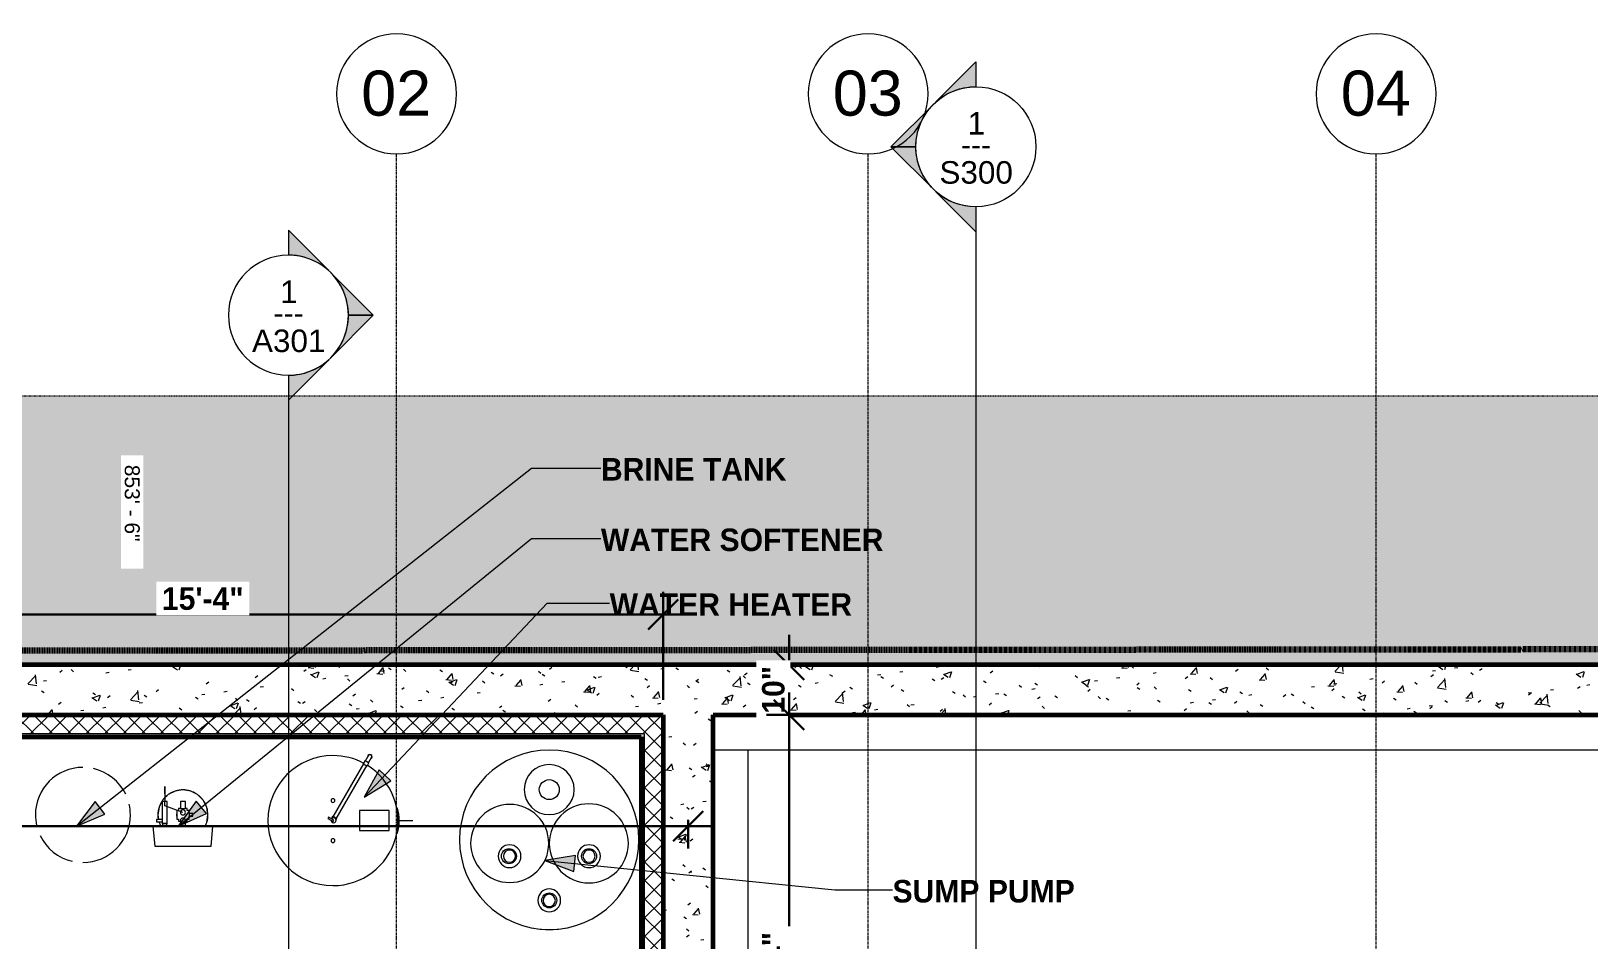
# Model space of a CAD drawing. Header units: inches. Extents: x -3304 to -1671, y 8184 to 9003.
# Drawn here: x -2600.7 to -2289.2, y 8821.6 to 9003.3 of the extents above; entities that cross this region are included whole.
import ezdxf

# ---------------------------------------------------------------- set-up
doc = ezdxf.new("R2010")
doc.units = ezdxf.units.IN
doc.header["$MEASUREMENT"] = 0
for name, pattern in [('Aligning Line 1_8_', [0.25, 0.125, -0.125]), ('Double Dash 3_8_', [1, 0.375, -0.125, 0.125, -0.125, 0.125, -0.125]), ('Grid Line 1_2_', [0.875, 0.5, -0.125, 0.125, -0.125])]:
    doc.linetypes.add(name, pattern=pattern)
for name, color, linetype, lineweight in [('A-ANNO-DIMS-1', 211, 'Continuous', 30), ('A-WALL', 113, 'Continuous', 18), ('A-WALL-PATT-1', 111, 'Continuous', 9), ('C-PROP-LINE', 91, 'Double Dash 3_8_', 158), ('C-TOPO', 7, 'Continuous', 9), ('C-TOPO-LABL', 7, 'Continuous', 9), ('G-ANNO-SYMB', 111, 'Aligning Line 1_8_', 9), ('G-ANNO-SYMB-1', 111, 'Continuous', 9), ('G-ANNO-TEXT', 231, 'Continuous', 9), ('I-WALL-1', 2, 'Continuous', 60), ('M-EQPM', 50, 'Continuous', 9), ('P-SANR-FIXT', 6, 'Continuous', 9), ('S-FNDN', 32, 'Continuous', 18), ('S-FNDN-1', 32, 'Continuous', 60), ('S-GRID-1', 1, 'Grid Line 1_2_', 9), ('S-GRID-IDEN', 1, 'Continuous', 9)]:
    doc.layers.add(name, color=color, linetype=linetype, lineweight=lineweight)
doc.styles.add('Arial', font='arial.ttf', dxfattribs={"height": 3})
doc.styles.add('Arial_1', font='arial.ttf', dxfattribs={"height": 9})
doc.styles.add('Arial_2', font='arial.ttf', dxfattribs={"height": 4.5})
doc.styles.add('Century Gothic_1', font='ufonts.com_century-gothic.ttf', dxfattribs={"height": 4.5})
doc.styles.add('Century Gothic_B', font='GOTHICB.TTF', dxfattribs={"height": 4.5})
doc.dimstyles.new('OD__1__Tol__', dxfattribs={"dimscale": 12, "dimtxt": 4.698757, "dimasz": 0.5, "dimexe": 0.375, "dimexo": 0.25, "dimgap": 0.0625, "dimtad": 1, "dimdec": 0, "dimzin": 3, "dimdsep": 46, "dimlunit": 4, "dimtxsty": 'Century Gothic_B', "dimblk1": 'OBLIQUE', "dimblk2": 'OBLIQUE', "dimsah": 1, "dimcen": 0.09, "dimdle": 0.375, "dimazin": 0, "dimtfac": 1, "dimtdec": 4, "dimtix": 1, "dimtmove": 0, "dimatfit": 3, "dimfxl": 1, "dimtvp": 1, "dimtfill": 1, "dimfrac": 2, "dimtolj": 1, "dimtzin": 0, "dimlwd": 30, "dimlwe": 30, "dimarcsym": 2})
pattern_1 = [(50, (0, 0), (13.77135, -1.20496), [1.44, -15.84]), (355, (0, 0), (-2.66442, 14.442176), [1.152, -12.672]), (100.451, (1.148, -0.1), (11.107076, 13.237366), [1.224, -13.462]), (46.184, (0, 3.84), (20.491284, -3.17785), [2.16, -23.76]), (96.636, (1.708, 3.575), (17.94587, 18.703152), [1.836, -20.193]), (351.184, (0, 3.84), (17.94541, 18.702614), [1.728, -19.008]), (21, (1.92, 2.88), (11.460518, -7.730365), [1.44, -15.84]), (326, (1.92, 2.88), (4.671352, 13.923149), [1.152, -12.672]), (71.451, (2.875, 2.236), (16.13207, 6.192844), [1.224, -13.462]), (37.5, (0, 0), (0.2331231, 6.3917502), [0.634, -11.885, 0.634, -12.23, -12.72]), (37.5, (0, 0), (0.2331231, 6.3917502), [-25.382, 0.634, -12.086]), (7.5, (0, 0), (5.0507295, 7.573041), [0.634, -6.701, 0.634, -11.597, -4.848]), (7.5, (0, 0), (5.0507295, 7.573041), [-19.565, 0.634, -4.214]), (327.5, (-4.282, 0), (10.2495805, -0.4328898), [0.634, -4.166, 0.634, -14.342, -19.872]), (327.5, (-4.282, 0), (10.2495805, -0.4328898), [-19.776, 0.634, -19.238]), (317.5, (-6.202, 0), (11.19739, 1.922144), [0.634, -5.606, 0.634, -9.312, -14.112]), (317.5, (-6.202, 0), (11.19739, 1.922144), [-16.186, 0.634, -13.478])]
pattern_2 = [(0, (0, 0), (15.36, 3.84), [0.634, -10.886, 0.634, -10.886, -61.44]), (0, (0, 0), (15.36, 3.84), [-23.04, 0.634, -22.406, 0.634, -10.886, -26.88]), (0, (0, 0), (15.36, 3.84), [-57.6, 0.634, -7.046, 0.634, -18.566]), (120, (5.76, 1.92), (-11.0055376, 11.3821502), [0.634, -10.886, 0.634, -10.886, -61.44]), (120, (5.76, 1.92), (-11.0055376, 11.3821502), [-23.04, 0.634, -22.406, 0.634, -10.886, -26.88]), (120, (5.76, 1.92), (-11.0055376, 11.3821502), [-57.6, 0.634, -7.046, 0.634, -18.566]), (240, (7.68, 9.6), (-4.3544624, -15.2221502), [0.634, -10.886, 0.634, -10.886, -61.44]), (240, (7.68, 9.6), (-4.3544624, -15.2221502), [-23.04, 0.634, -22.406, 0.634, -10.886, -26.88]), (240, (7.68, 9.6), (-4.3544624, -15.2221502), [-57.6, 0.634, -7.046, 0.634, -18.566])]
pattern_3 = [(45, (0, 0), (-1.8561553, 1.8561553), []), (135, (0, 0), (-1.8561553, -1.8561553), [])]

# ---------------------------------------------------------------- blocks, each defined once
blk = doc.blocks.new('Electric_Water_Heater_7219 - Electric_Water_Heater_7219-1739695-FLOOR PLAN - BASEMENT')
at = {"layer": 'P-SANR-FIXT'}
for p, q in [((0.45, 1.04), (-0.17, -0.04)), ((0.07, -0.18), (0.67, 0.91)), ((0.67, 0.91), (0.45, 1.04)), ((0.53, 0.27), (0.48, 0.18)), ((0.89, 0.06), (0.53, 0.27)), ((0.64, -0.37), (0.89, 0.06)), ((11.45, -6.18), (0.73, 0.01)), ((-0.17, -0.04), (0.07, -0.18)), ((0.04, -0.59), (0.39, -0.8)), ((0.35, -0.64), (11.07, -6.82)), ((0.39, -0.8), (0.64, -0.37)), ((2, -5.33), (-2, -5.33)), ((-2, -5.33), (-2, -11.21)), ((2, -11.21), (2, -5.33)), ((11.31, -6.09), (11.23, -6.23)), ((11.99, -6.43), (11.34, -6.05)), ((10.9, -6.81), (11.55, -7.18)), ((11.01, -6.62), (10.93, -6.76)), ((11.12, -6.43), (11.01, -6.61)), ((11.23, -6.24), (11.12, -6.43)), ((11.58, -7.13), (11.77, -6.8)), ((11.77, -6.8), (11.88, -6.61)), ((11.89, -6.6), (11.96, -6.48)), ((-2, -11.21), (2, -11.21)), ((-2.5, -12.79), (-2.5, -12.92)), ((0, -13), (0, -16)), ((2.5, -12.92), (2.5, -12.79))]:
    blk.add_line(p, q, dxfattribs=at)
at = {"layer": 'P-SANR-FIXT', "flags": 128}
for points in [[(11.59, -7.12), (11.63, -7.14), (11.67, -7.17), (11.7, -7.19), (11.74, -7.21), (11.78, -7.24), (11.82, -7.26), (11.86, -7.28), (11.9, -7.3), (11.94, -7.33), (11.97, -7.35), (12.01, -7.37), (12.05, -7.39), (12.08, -7.41), (12.12, -7.43), (12.15, -7.45), (12.18, -7.47), (12.21, -7.49), (12.25, -7.5), (12.27, -7.52), (12.3, -7.54), (12.33, -7.55), (12.36, -7.57), (12.38, -7.58), (12.41, -7.6), (12.43, -7.61), (12.45, -7.62), (12.47, -7.63), (12.49, -7.64), (12.5, -7.65), (12.52, -7.66), (12.53, -7.67), (12.54, -7.68), (12.56, -7.68), (12.56, -7.69), (12.57, -7.69), (12.58, -7.69), (12.58, -7.7), (12.59, -7.7), (12.59, -7.7), (12.59, -7.7)], [(12.96, -7.05), (12.96, -7.05), (12.96, -7.05), (12.95, -7.05), (12.95, -7.04), (12.94, -7.04), (12.93, -7.03), (12.92, -7.03), (12.91, -7.02), (12.9, -7.01), (12.88, -7), (12.87, -7), (12.85, -6.98), (12.83, -6.97), (12.81, -6.96), (12.79, -6.95), (12.76, -6.94), (12.74, -6.92), (12.71, -6.91), (12.69, -6.89), (12.66, -6.87), (12.63, -6.86), (12.6, -6.84), (12.57, -6.82), (12.53, -6.8), (12.5, -6.78), (12.47, -6.76), (12.43, -6.74), (12.4, -6.72), (12.36, -6.7), (12.32, -6.68), (12.29, -6.66), (12.25, -6.64), (12.21, -6.62), (12.17, -6.59), (12.13, -6.57), (12.09, -6.55), (12.05, -6.52), (12.01, -6.5), (11.97, -6.48), (11.96, -6.47)]]:
    blk.add_lwpolyline(points, dxfattribs=at)
at = {"layer": 'P-SANR-FIXT'}
for centre, radius, start, end in [((0, 0), 13, 0, 180), ((-4, 0), 0.375, 0, 180), ((0.06, -0.11), 0.5, 120, 300), ((0.06, -0.11), 0.5, 90.3917, 120), ((0, 0), 0.0374, 60, 240), ((0, 0), 0.0374, 240, 60), ((0.06, -0.11), 0.5, 300, 56.1607), ((4, 0), 0.375, 0, 180), ((0, 0), 13, 180, 328.2968), ((-4, 0), 0.375, 180, 0), ((4, 0), 0.375, 180, 0), ((0, 0), 13, 331.6617, 0), ((12.77, -7.38), 0.436, 206.9493, 330), ((12.77, -7.38), 0.375, 225, 330), ((12.77, -7.38), 0.436, 330, 90), ((12.77, -7.38), 0.375, 330, 75), ((0, -2.67), 10.43, 256.1248, 283.8752), ((0, -2.8), 10.43, 256.1248, 283.8752)]:
    blk.add_arc(centre, radius, start, end, dxfattribs=at)
blk = doc.blocks.new('Water_Softener-Single-Robert_B_Hill-Fiberglass - ONE-1739697-FLOOR PLAN - BASEMENT')
at = {"layer": 'M-EQPM'}
for p, q in [((4.38, 4.24), (4.38, 5.67)), ((4.38, 5.67), (4.38, 4.24)), ((4.38, 4.24), (4.38, 2.67)), ((3, 0), (3.14, -0.89)), ((4.88, 2.67), (3.88, 2.67)), ((3.88, 2.67), (3.88, -0.89)), ((4.38, 1.8), (4.38, 2.67)), ((8, 0.5), (4.38, 1.8)), ((4.88, -1.64), (4.88, 2.67)), ((7.13, 0.87), (6.75, 0.87)), ((6.75, 0.87), (6.75, -0.88)), ((7.5, 1.25), (7.13, 1.25)), ((7.13, 1.25), (7.13, 0.87)), ((8.5, 2.67), (7.5, 2.67)), ((7.5, 2.67), (7.5, 1.25)), ((7.5, 1.25), (8.5, 1.25)), ((8.5, 1.25), (8.5, 2.67)), ((8.88, 1.25), (8.5, 1.25)), ((8.88, 0.87), (8.88, 1.25)), ((9.25, 0.87), (8.88, 0.87)), ((9.25, 0.25), (9.25, 0.87)), ((9.25, 0.5), (9.25, -0.5)), ((10, 0.25), (9.25, 0.25)), ((10, -0.25), (10, 0.25)), ((4, -2.33), (2, -2.33)), ((2, -2.33), (2.38, -6.26)), ((14, -2.33), (2, -2.33)), ((3.88, -0.89), (2.75, -0.89)), ((2.75, -0.89), (2.75, -1.39)), ((2.75, -1.39), (3.88, -1.39)), ((3.88, -0.76), (3.88, -1.51)), ((3.88, -1.39), (3.88, -1.64)), ((3.88, -1.64), (4, -2.08)), ((3.88, -1.64), (4.88, -1.64)), ((4, -2.08), (4, -2.33)), ((4, -2.08), (4.75, -2.08)), ((4.75, -2.08), (4.88, -1.64)), ((4.75, -2.33), (4.75, -2.08)), ((7.38, -2.33), (4.75, -2.33)), ((6.75, -0.88), (7.13, -0.88)), ((7.13, -0.88), (7.13, -1.25)), ((7.13, -1.25), (7.5, -1.25)), ((7.5, -2.2), (7.38, -2.2)), ((7.38, -2.2), (7.38, -2.33)), ((8, -2.2), (7.38, -2.2)), ((7.5, -1.25), (7.5, -2.2)), ((8.62, -2.2), (8, -2.2)), ((8.5, -2.2), (8.5, -1.25)), ((8.5, -1.25), (8.88, -1.25)), ((8.62, -2.2), (8.5, -2.2)), ((8.62, -2.33), (8.62, -2.2)), ((14, -2.33), (8.62, -2.33)), ((8.88, -1.25), (8.88, -0.88)), ((8.88, -0.88), (9.25, -0.88)), ((9.25, -0.88), (9.25, -0.25)), ((9.25, -0.25), (10, -0.25)), ((13.63, -6.26), (14, -2.33)), ((2.38, -6.26), (13.63, -6.26))]:
    blk.add_line(p, q, dxfattribs=at)
at = {"layer": 'M-EQPM', "flags": 128}
for points in [[(13, 0), (12.76, 1.55), (12.05, 2.94), (10.94, 4.05), (9.55, 4.76), (8, 5), (6.45, 4.76), (5.06, 4.05), (3.95, 2.94), (3.24, 1.55), (3, 0)], [(12.36, -2.33), (12.76, -1.55), (13, 0)], [(3.22, -1.39), (3.24, -1.55), (3.64, -2.33)]]:
    blk.add_lwpolyline(points, dxfattribs=at)
at = {"layer": 'M-EQPM'}
for centre, radius, start, end in [((-12, 0), 9.5, 90, 180), ((-12, 0), 9.5, 90, 180), ((-12, 0), 9.5, 25.7143, 77.1429), ((-12, 0), 9.5, 25.7143, 77.1429), ((8, 0), 5, 129.5802, 140.4198), ((8, 0), 5, 111.9872, 123.7664), ((8, 0), 5, 90, 106.682), ((8, 0), 5, 73.318, 90), ((8, 0), 5, 56.5812, 67.8994), ((8, 0), 5, 39.5802, 50.4198), ((-12, 0), 9.5, 180, 192.8571), ((-12, 0), 9.5, 180, 192.8571), ((-12, 0), 9.5, 270, 0), ((-12, 0), 9.5, 270, 360), ((-12, 0), 9.5, 360, 12.8571), ((-12, 0), 9.5, 360, 12.8571), ((8, 0), 5, 163.4249, 190.309), ((8, 0), 5, 146.5502, 158.0128), ((8, 0), 1.31, 169.337, 180), ((8, 0), 1.31, 133.6603, 136.3397), ((8, 0.5), 0.5, 360, 180), ((8, 0.5), 0.5, 180, 360), ((8, 0), 1.31, 43.6603, 46.3397), ((8, 0), 5, 21.9872, 33.4498), ((8, 0), 5, 343.4249, 16.682), ((8, 0), 5, 196.1853, 196.682), ((8, 0), 5, 201.9872, 207.8467), ((8, 0), 1.31, 180, 190.663), ((8, 0), 1.31, 223.6603, 226.3397), ((8, -1.14), 0.5, 360, 180), ((8, -1.14), 0.5, 180, 360), ((8, 0), 1.31, 313.6603, 316.3397), ((8, 0), 5, 332.1533, 338.0128), ((-12, 0), 9.5, 205.7143, 257.1429), ((-12, 0), 9.5, 205.7143, 257.1429)]:
    blk.add_arc(centre, radius, start, end, dxfattribs=at)
blk = doc.blocks.new('Pump-Sewage-Liberty-1100_Series - 1103_LE51M-1855664-FLOOR PLAN - BASEMENT')
at = {"layer": 'M-EQPM'}
for centre, radius in [((0.02, 10.02), 2), ((-8.04, -3.28), 1.5), ((7.97, -3.28), 1.5), ((0.02, -12.12), 1.5)]:
    blk.add_circle(centre, radius, dxfattribs=at)
for centre, radius, start, end in [((0.02, 0), 17.94, 360, 180), ((0.02, 10.02), 5, 360, 180), ((0.02, 10.02), 5, 180, 360), ((-7.89, -0.73), 7.81, 360, 180), ((7.94, -0.73), 7.91, 360, 180), ((0.02, 0), 17.94, 180, 360), ((-7.89, -0.73), 7.81, 180, 360), ((-7.92, -3.28), 2.28, 360, 180), ((-7.92, -3.28), 1.22, 0, 180), ((7.94, -0.73), 7.91, 180, 360), ((7.97, -3.28), 2.28, 360, 180), ((7.97, -3.28), 1.22, 0, 180), ((-7.92, -3.28), 2.28, 180, 360), ((-7.92, -3.28), 1.22, 180, 0), ((7.97, -3.28), 2.28, 180, 360), ((7.97, -3.28), 1.22, 180, 0), ((0.02, -12.12), 2.28, 360, 180), ((0.02, -12.12), 2.28, 180, 360), ((0.02, -12.12), 1.22, 0, 180), ((0.02, -12.12), 1.22, 180, 0), ((0.02, 0), 17.94, 260.0423, 279.9577)]:
    blk.add_arc(centre, radius, start, end, dxfattribs=at)
blk = doc.blocks.new('Family - ___-1399760-FLOOR PLAN - BASEMENT')
at = {"layer": 'C-PROP-LINE'}
blk.add_line((8878.94, 3146.21), (8879.93, 2001.26), dxfattribs=at)
blk = doc.blocks.new('_Oblique')
at = {"color": 0, "linetype": 'ByBlock', "lineweight": -2}
blk.add_line((-0.5, -0.5), (0.5, 0.5), dxfattribs=at)
blk = doc.blocks.new('DIMBLOCK1-FLOOR PLAN - BASEMENT')
at = {"layer": 'A-ANNO-DIMS-1', "color": 0, "lineweight": 30, "transparency": 16777216}
for p, q in [((-2449.16, 8876.57), (-2449.16, 8882.57)), ((-2447.92, 8876.57), (-2453.66, 8876.57)), ((-2449.16, 8876.57), (-2449.16, 8866.57)), ((-2447.92, 8866.57), (-2453.66, 8866.57)), ((-2449.16, 8866.57), (-2449.16, 8860.57))]:
    blk.add_line(p, q, dxfattribs=at)
at = {"layer": 'Defpoints', "color": 0, "transparency": 16777216}
for p in [(-2444.92, 8876.57), (-2444.92, 8866.57)]:
    blk.add_point(p, dxfattribs=at)
at = {"layer": 'A-ANNO-DIMS-1', "color": 0, "lineweight": 30, "transparency": 16777216, "xscale": 5.999999999999999, "yscale": 5.999999999999999, "zscale": 5.999999999999999}
for p, rotation in [((-2449.16, 8876.57), 270), ((-2449.16, 8866.57), 90)]:
    blk.add_blockref('_Oblique', p, dxfattribs=dict(at, rotation=rotation))
at = {"layer": 'A-ANNO-DIMS-1', "color": 0, "transparency": 16777216, "insert": (-2452.27, 8871.57), "char_height": 4.5, "attachment_point": 5, "rotation": 90, "style": 'Century Gothic_B', "bg_fill": 3, "box_fill_scale": 1.25, "bg_fill_color": 256, "bg_fill_true_color": 13158600, "bg_fill_transparency": 0}
blk.add_mtext('\\A1;10"', dxfattribs=at)
at = {"layer": 'Defpoints', "color": 0, "transparency": 16777216}
blk.add_point((-2449.16, 8866.57), dxfattribs=at)
blk = doc.blocks.new('DIMBLOCK2-FLOOR PLAN - BASEMENT')
at = {"layer": 'A-ANNO-DIMS-1', "color": 0, "lineweight": 30, "transparency": 16777216}
for p, q in [((-2449.16, 8871.07), (-2449.16, 8762.25)), ((-2447.92, 8866.57), (-2453.66, 8866.57)), ((-2466.34, 8766.75), (-2444.66, 8766.75))]:
    blk.add_line(p, q, dxfattribs=at)
at = {"layer": 'Defpoints', "color": 0, "transparency": 16777216}
for p in [(-2444.92, 8866.57), (-2469.34, 8766.75), (-2449.16, 8766.75)]:
    blk.add_point(p, dxfattribs=at)
at = {"layer": 'A-ANNO-DIMS-1', "color": 0, "lineweight": 30, "transparency": 16777216, "xscale": 5.999999999999999, "yscale": 5.999999999999999, "zscale": 5.999999999999999}
for p, rotation in [((-2449.16, 8866.57), 90), ((-2449.16, 8766.75), 270)]:
    blk.add_blockref('_Oblique', p, dxfattribs=dict(at, rotation=rotation))
at = {"layer": 'A-ANNO-DIMS-1', "color": 0, "transparency": 16777216, "insert": (-2452.27, 8816.66), "char_height": 4.5, "attachment_point": 5, "rotation": 90, "style": 'Century Gothic_B', "bg_fill": 3, "box_fill_scale": 1.25, "bg_fill_color": 256, "bg_fill_true_color": 13158600, "bg_fill_transparency": 0}
blk.add_mtext('\\A1;8\'-4"', dxfattribs=at)
blk = doc.blocks.new('Grid - Grid Head - Circle-50561-FLOOR PLAN - BASEMENT')
at = {"layer": 'S-GRID-IDEN'}
for start, end in [(360, 180), (180, 360)]:
    blk.add_arc((0, 0), 0.25, start, end, dxfattribs=at)
blk = doc.blocks.new('DIMBLOCK12-FLOOR PLAN - BASEMENT')
at = {"layer": 'A-ANNO-DIMS-1', "color": 0, "lineweight": 30, "transparency": 16777216}
for p, q in [((-3074.34, 8845.56), (-3074.34, 8839.82)), ((-2469.34, 8845.56), (-2469.34, 8839.82)), ((-3078.84, 8844.32), (-2464.84, 8844.32))]:
    blk.add_line(p, q, dxfattribs=at)
at = {"layer": 'Defpoints', "color": 0, "transparency": 16777216}
for p in [(-3074.34, 8848.56), (-2469.34, 8848.56), (-2469.34, 8844.32)]:
    blk.add_point(p, dxfattribs=at)
at = {"layer": 'A-ANNO-DIMS-1', "color": 0, "lineweight": 30, "transparency": 16777216, "xscale": 5.999999999999999, "yscale": 5.999999999999999, "zscale": 5.999999999999999, "rotation": 180}
blk.add_blockref('_Oblique', (-3074.34, 8844.32), dxfattribs=at)
at = {"layer": 'A-ANNO-DIMS-1', "color": 0, "lineweight": 30, "transparency": 16777216, "xscale": 5.999999999999999, "yscale": 5.999999999999999, "zscale": 5.999999999999999}
blk.add_blockref('_Oblique', (-2469.34, 8844.32), dxfattribs=at)
at = {"layer": 'A-ANNO-DIMS-1', "color": 0, "transparency": 16777216, "insert": (-2771.84, 8847.43), "char_height": 4.5, "attachment_point": 5, "style": 'Century Gothic_B', "bg_fill": 3, "box_fill_scale": 1.25, "bg_fill_color": 256, "bg_fill_true_color": 13158600, "bg_fill_transparency": 0}
blk.add_mtext('\\A1;50\'-5"', dxfattribs=at)
blk = doc.blocks.new('Section - Section Head - Filled-22785-FLOOR PLAN - BASEMENT')
at = {"layer": 'G-ANNO-SYMB-1'}
h = blk.add_hatch(color=256, dxfattribs=at)
edge = h.paths.add_edge_path(flags=0)
edge.add_line((-0.4268, 0.1768), (-0.25, 0.3536))
edge.add_line((-0.25, 0.3536), (-0.25, 0.25))
edge.add_arc((-0.25, 0), 0.25, 90, 135)
h = blk.add_hatch(color=256, dxfattribs=at)
edge = h.paths.add_edge_path(flags=0)
edge.add_arc((-0.25, 0), 0.25, 45, 90)
edge.add_line((-0.25, 0.25), (-0.25, 0.3536))
edge.add_line((-0.25, 0.3536), (-0.0732, 0.1768))
h = blk.add_hatch(color=256, dxfattribs=at)
edge = h.paths.add_edge_path(flags=0)
edge.add_arc((-0.25, 0), 0.2503, 137.9216, 180)
edge.add_line((-0.5003, 0), (-0.6036, 0))
edge.add_line((-0.6036, 0), (-0.4358, 0.1678))
h = blk.add_hatch(color=256, dxfattribs=at)
edge = h.paths.add_edge_path(flags=0)
edge.add_line((-0.0642, 0.1678), (0.1036, 0))
edge.add_line((0.1036, 0), (0.0003, 0))
edge.add_arc((-0.25, 0), 0.2503, 0, 42.0784)
for p, q in [((-0.25, 0.3536), (-0.4268, 0.1768)), ((-0.25, 0.25), (-0.25, 0.3536)), ((-0.0732, 0.1768), (-0.25, 0.3536)), ((-0.25, 0.3536), (-0.25, 0.25)), ((-0.4358, 0.1678), (-0.6036, 0)), ((0.1036, 0), (-0.0642, 0.1678)), ((-0.6036, 0), (-0.5003, 0)), ((0.0003, 0), (0.1036, 0))]:
    blk.add_line(p, q, dxfattribs=at)
for centre, radius, start, end in [((-0.2503, 0), 0.25, 360, 180), ((-0.25, 0), 0.25, 90, 135), ((-0.25, 0), 0.25, 45, 90), ((-0.25, 0), 0.2503, 137.9216, 180), ((-0.25, 0), 0.2503, 0, 42.0784), ((-0.2503, 0), 0.25, 180, 360)]:
    blk.add_arc(centre, radius, start, end, dxfattribs=at)
blk = doc.blocks.new('DIMBLOCK34-FLOOR PLAN - BASEMENT')
at = {"layer": 'A-ANNO-DIMS-1', "color": 0, "lineweight": 30, "transparency": 16777216}
for p, q in [((-2658.41, 8863.57), (-2658.41, 8891.16)), ((-2474.34, 8869.57), (-2474.34, 8891.16)), ((-2662.91, 8886.66), (-2469.84, 8886.66))]:
    blk.add_line(p, q, dxfattribs=at)
at = {"layer": 'Defpoints', "color": 0, "transparency": 16777216}
for p in [(-2474.34, 8886.66), (-2474.34, 8866.57), (-2658.41, 8860.57)]:
    blk.add_point(p, dxfattribs=at)
at = {"layer": 'A-ANNO-DIMS-1', "color": 0, "lineweight": 30, "transparency": 16777216, "xscale": 5.999999999999999, "yscale": 5.999999999999999, "zscale": 5.999999999999999, "rotation": 180}
blk.add_blockref('_Oblique', (-2658.41, 8886.66), dxfattribs=at)
at = {"layer": 'A-ANNO-DIMS-1', "color": 0, "lineweight": 30, "transparency": 16777216, "xscale": 5.999999999999999, "yscale": 5.999999999999999, "zscale": 5.999999999999999}
blk.add_blockref('_Oblique', (-2474.34, 8886.66), dxfattribs=at)
at = {"layer": 'A-ANNO-DIMS-1', "color": 0, "transparency": 16777216, "insert": (-2566.37, 8889.78), "char_height": 4.5, "attachment_point": 5, "style": 'Century Gothic_B', "bg_fill": 3, "box_fill_scale": 1.25, "bg_fill_color": 256, "bg_fill_true_color": 13158600, "bg_fill_transparency": 0}
blk.add_mtext('\\A1;15\'-4"', dxfattribs=at)

msp = doc.modelspace()

# ---------------------------------------------------------------- hatches: boundary and pattern name
at = {"layer": 'A-WALL-PATT-1'}
h = msp.add_hatch(dxfattribs=at)
h.set_pattern_fill('FP_1', color=256, style=0, pattern_type=2)
h.set_pattern_definition(pattern_1)
h.paths.add_polyline_path([(-2469.33668, 8866.56938), (-2469.33668, 8876.56938), (-2666.33668, 8876.56938), (-2666.33668, 8866.56938), (-2474.33668, 8866.56938)], flags=0)
h = msp.add_hatch(dxfattribs=at)
h.set_pattern_fill('FP_1', color=256, style=0, pattern_type=2)
h.set_pattern_definition(pattern_1)
h.paths.add_polyline_path([(-2210.33668, 8866.56938), (-2210.33668, 8876.56938), (-2469.33668, 8876.56938), (-2469.33668, 8866.56938), (-2274.42646, 8866.56938)], flags=0)
h = msp.add_hatch(dxfattribs=at)
h.set_pattern_fill('FP_1', color=256, style=0, pattern_type=2)
h.set_pattern_definition(pattern_1)
h.paths.add_polyline_path([(-2474.21009, 8702.56938), (-2464.33668, 8702.56938), (-2464.33668, 8866.56938), (-2474.33668, 8866.56938), (-2474.33668, 8702.56938)], flags=0)
h = msp.add_hatch(dxfattribs=at)
h.set_pattern_fill('FP_10', color=256, style=0, pattern_type=2)
h.set_pattern_definition(pattern_3)
h.paths.add_polyline_path([(-2478.08668, 8862.81938), (-2474.58668, 8862.81938), (-2474.58668, 8866.31938), (-3060.58668, 8866.31938), (-3060.58668, 8862.81938), (-2492.37224, 8862.81938)], flags=0)
h = msp.add_hatch(dxfattribs=at)
h.set_pattern_fill('FP_2', color=256, style=0, pattern_type=2)
h.set_pattern_definition(pattern_2)
h.paths.add_polyline_path([(-2478.08668, 8862.19438), (-2478.08668, 8862.81938), (-2709.83668, 8862.81938), (-2709.83668, 8862.19438), (-2478.71168, 8862.19438)], flags=0)
h.paths.add_polyline_path([(-2715.96168, 8862.19438), (-2715.33668, 8862.19438), (-2715.33668, 8862.81938), (-3059.96168, 8862.81938), (-3059.96168, 8862.19438), (-2855.6152, 8862.19438)], flags=0)
h = msp.add_hatch(dxfattribs=at)
h.set_pattern_fill('FP_2', color=256, style=0, pattern_type=2)
h.set_pattern_definition(pattern_2)
h.paths.add_polyline_path([(-2478.71168, 8688.19438), (-2478.08668, 8688.19438), (-2478.08668, 8688.81938), (-2478.71168, 8688.81938)], flags=0)
h.paths.add_polyline_path([(-2478.08668, 8694.31938), (-2478.08668, 8764.37199), (-2478.71168, 8764.37199), (-2478.71168, 8694.31938)], flags=0)
h.paths.add_polyline_path([(-2478.08668, 8769.12199), (-2478.08668, 8772.81938), (-2478.71168, 8772.81938), (-2478.71168, 8769.12199)], flags=0)
h.paths.add_polyline_path([(-2478.08668, 8790.81938), (-2478.08668, 8797.79671), (-2478.71168, 8797.79671), (-2478.71168, 8790.81938), (-2478.56598, 8790.81938)], flags=0)
h.paths.add_polyline_path([(-2478.08668, 8815.79671), (-2478.08668, 8862.19438), (-2478.71168, 8862.19438), (-2478.71168, 8815.79671), (-2478.39825, 8815.79671)], flags=0)
h = msp.add_hatch(dxfattribs=at)
h.set_pattern_fill('FP_10', color=256, style=0, pattern_type=2)
h.set_pattern_definition(pattern_3)
h.paths.add_polyline_path([(-2474.58668, 8688.81938), (-2474.58668, 8764.99699), (-2478.08668, 8764.99699), (-2478.08668, 8688.81938)], flags=0)
h.paths.add_polyline_path([(-2478.08668, 8768.49699), (-2474.58668, 8768.49699), (-2474.58668, 8862.81938), (-2478.08668, 8862.81938), (-2478.08668, 8815.79671), (-2476.08786, 8815.79671), (-2476.08786, 8797.79671), (-2478.08668, 8797.79671), (-2478.08668, 8790.81938), (-2476.08786, 8790.81938), (-2476.08786, 8772.81938), (-2478.08668, 8772.81938), (-2478.08668, 8769.12199)], flags=0)
at = {"layer": 'C-TOPO'}
h = msp.add_hatch(color=256, dxfattribs=at)
h.paths.add_polyline_path([(-2716.86609, 8337.97127), (-1983.83208, 8337.97127), (-1983.83208, 8352.63611), (-1985.74988, 8352.81885), (-1983.83208, 8389.51382), (-1983.83208, 8472.56909), (-2189.53253, 8472.56909), (-2189.53253, 8574.56909), (-1983.83208, 8574.56909), (-1983.83208, 8623.81934), (-2042.33661, 8623.81934), (-2042.33661, 8692.56958), (-2326.33667, 8692.56958), (-2326.33667, 8400.56909), (-2630.33661, 8400.56909), (-2630.33661, 8422.53735), (-2631.11572, 8422.53735), (-2640.27979, 8422.75488), (-2799.8291, 8389.69189), (-2803.3786, 8389.43262), (-2815.74316, 8387.51147), (-2806.61975, 8380.62598), (-2806.61975, 8337.97127), (-2717.641, 8337.97127)], flags=0)
h.paths.add_polyline_path([(-2042.33661, 8864.56934), (-1983.83208, 8864.56934), (-1983.83208, 8930.35915), (-2895.86923, 8930.35915), (-2871.86353, 8908.96582), (-2902.52545, 8876.9751), (-2903.10754, 8876.56934), (-2042.33661, 8876.56934)], flags=0)

# ---------------------------------------------------------------- linework, layer by layer
at = {"layer": 'A-WALL'}
for p, q in [((-2474.58668, 8866.31938), (-3064.08668, 8866.31938)), ((-2474.58668, 8866.31938), (-2474.58668, 8768.49699)), ((-3060.58668, 8862.81938), (-2478.08668, 8862.81938)), ((-2478.08668, 8862.81938), (-2478.08668, 8815.79671))]:
    msp.add_line(p, q, dxfattribs=at)
at = {"layer": 'G-ANNO-SYMB'}
msp.add_line((-2876.84459, 8930.34297), (-1983.83208, 8930.34297), dxfattribs=at)
at = {"layer": 'G-ANNO-SYMB-1'}
msp.add_line((-2411.79874, 8968.13152), (-2411.79874, 8212.51398), dxfattribs=at)
at = {"layer": 'G-ANNO-TEXT'}
for p, q in [((-2500.61666, 8915.90652), (-2486.7737, 8915.90652)), ((-2500.61666, 8901.8159), (-2486.7737, 8901.8159)), ((-2497.48916, 8888.86911), (-2485.02461, 8888.86911)), ((-2528.7834, 8853.35194), (-2531.12233, 8855.55832)), ((-2497.9719, 8837.4525), (-2492.16544, 8835.24575)), ((-2440.01457, 8831.55593), (-2428.46312, 8831.55593))]:
    msp.add_line(p, q, dxfattribs=at)
at = {"layer": 'I-WALL-1'}
for p, q in [((-2709.21168, 8862.19438), (-2478.71168, 8862.19438)), ((-2478.71168, 8862.19438), (-2478.71168, 8815.79671))]:
    msp.add_line(p, q, dxfattribs=at)
at = {"layer": 'S-FNDN'}
for p, q in [((-2464.33668, 8859.56938), (-2210.33668, 8859.56938)), ((-2457.33668, 8709.56938), (-2457.33668, 8859.56938))]:
    msp.add_line(p, q, dxfattribs=at)
at = {"layer": 'S-FNDN-1'}
for p, q in [((-2210.33668, 8876.56938), (-3074.33668, 8876.56938)), ((-3064.33668, 8866.56938), (-2474.33668, 8866.56938)), ((-2474.33668, 8866.56938), (-2474.33668, 8769.12199)), ((-2464.33668, 8702.56938), (-2464.33668, 8866.56938)), ((-2464.33668, 8866.56938), (-2210.33668, 8866.56938))]:
    msp.add_line(p, q, dxfattribs=at)
at = {"layer": 'S-GRID-1'}
for p, q in [((-2527.61793, 8289.59722), (-2527.61793, 8978.71797)), ((-2433.33668, 8289.59722), (-2433.33668, 8978.71797)), ((-2331.77418, 8289.59722), (-2331.77418, 8978.71797))]:
    msp.add_line(p, q, dxfattribs=at)

# ---------------------------------------------------------------- block references
at = {"layer": 'C-PROP-LINE', "rotation": 89.9999999999999}
msp.add_blockref('Family - ___-1399760-FLOOR PLAN - BASEMENT', (0, 0), dxfattribs=at)
at = {"layer": 'G-ANNO-SYMB-1', "extrusion": (0, 0, -1), "xscale": 47.99999999999997, "yscale": 47.99999999999997, "zscale": 47.99999999999997, "rotation": 270.0000000000005}
msp.add_blockref('Section - Section Head - Filled-22785-FLOOR PLAN - BASEMENT', (2411.79874, 8968.13152), dxfattribs=at)
at = {"layer": 'G-ANNO-SYMB-1', "xscale": 47.99999999999997, "yscale": 47.99999999999997, "zscale": 47.99999999999997, "rotation": 269.9999999999995}
msp.add_blockref('Section - Section Head - Filled-22785-FLOOR PLAN - BASEMENT', (-2549.24293, 8934.46209), dxfattribs=at)
at = {"layer": 'M-EQPM'}
for name, p in [('Pump-Sewage-Liberty-1100_Series - 1103_LE51M-1855664-FLOOR PLAN - BASEMENT', (-2497.11279, 8841.59834)), ('Water_Softener-Single-Robert_B_Hill-Fiberglass - ONE-1739697-FLOOR PLAN - BASEMENT', (-2578.33668, 8846.56938))]:
    msp.add_blockref(name, p, dxfattribs=at)
at = {"layer": 'P-SANR-FIXT', "rotation": 89.9999999999999}
msp.add_blockref('Electric_Water_Heater_7219 - Electric_Water_Heater_7219-1739695-FLOOR PLAN - BASEMENT', (-2540.33668, 8845.42938), dxfattribs=at)
at = {"layer": 'S-GRID-IDEN', "xscale": 47.99999999999997, "yscale": 47.99999999999997, "zscale": 47.99999999999997}
for p in [(-2527.61793, 8990.71797), (-2433.33668, 8990.71797), (-2331.77418, 8990.71797)]:
    msp.add_blockref('Grid - Grid Head - Circle-50561-FLOOR PLAN - BASEMENT', p, dxfattribs=at)

# ---------------------------------------------------------------- texts
at = {"layer": 'G-ANNO-SYMB-1', "char_height": 4.5, "attachment_point": 1}
for s, insert, width, style in [('1', (-2413.45923, 8987.08584), 4.242, 'Arial_2'), ('---', (-2414.78488, 8982.83249), 7.7265, 'Century Gothic_1'), ('S300', (-2419.08127, 8977.26772), 17.877, 'Arial_2'), ('1', (-2550.90342, 8953.41641), 4.242, 'Arial_2'), ('---', (-2552.22908, 8949.16306), 7.7265, 'Century Gothic_1'), ('A301', (-2556.52547, 8943.59829), 17.877, 'Arial_2')]:
    msp.add_mtext(s, dxfattribs=dict(at, insert=insert, width=width, style=style))
at = {"layer": 'G-ANNO-TEXT', "char_height": 4.5, "attachment_point": 1, "style": 'Century Gothic_B'}
for s, insert, width in [('BRINE TANK', (-2486.7737, 8917.9077), 42.723), ('WATER SOFTENER', (-2486.7737, 8903.81708), 62.5695), ('WATER HEATER', (-2485.02461, 8890.87029), 53.631), ('SUMP PUMP', (-2428.46312, 8833.55711), 43.329)]:
    msp.add_mtext(s, dxfattribs=dict(at, insert=insert, width=width))
at = {"layer": 'S-GRID-IDEN', "char_height": 9, "width": 16.968, "attachment_point": 1, "style": 'Arial_1'}
for s, insert in [('02', (-2534.68796, 8995.36194)), ('03', (-2440.40671, 8995.36194)), ('04', (-2338.84421, 8995.36194))]:
    msp.add_mtext(s, dxfattribs=dict(at, insert=insert))

# ---------------------------------------------------------------- next in the draw order: texts
at = {"layer": 'C-TOPO-LABL', "insert": (-2578.9681, 8917.72342), "char_height": 3, "width": 21.1900029, "attachment_point": 1, "rotation": 270, "line_spacing_factor": 0.941778, "style": 'Arial', "bg_fill": 3, "box_fill_scale": 1.25, "bg_fill_color": 256, "bg_fill_true_color": 13158600, "bg_fill_transparency": 0}
msp.add_mtext(' 853\' - 6" ', dxfattribs=at)

# ---------------------------------------------------------------- next in the draw order: dimensions: what is measured, and where the dimension line sits
at = {"layer": 'A-ANNO-DIMS-1'}
dim = msp.add_linear_dim(base=(-2449.16013, 8866.56938), p1=(-2444.91749, 8876.56938), p2=(-2444.91749, 8866.56938), angle=90, dimstyle='OD__1__Tol__', override={"dimpost": '<>', "dimfxl": 10}, dxfattribs=at)
dim.commit()
dim.dimension.update_dxf_attribs({"geometry": 'DIMBLOCK1-FLOOR PLAN - BASEMENT', "text_midpoint": (-2452.27332, 8871.56938)})

# ---------------------------------------------------------------- next in the draw order: dimensions: what is measured, and where the dimension line sits
dim = msp.add_linear_dim(base=(-2449.16013, 8766.74699), p1=(-2444.91749, 8866.56938), p2=(-2469.33668, 8766.74699), angle=90, dimstyle='OD__1__Tol__', override={"dimpost": '<>', "dimfxl": 102.765783}, dxfattribs=at)
dim.commit()
dim.dimension.update_dxf_attribs({"geometry": 'DIMBLOCK2-FLOOR PLAN - BASEMENT', "text_midpoint": (-2452.27332, 8816.65819)})

# ---------------------------------------------------------------- next in the draw order: linework, layer by layer
at = {"layer": 'G-ANNO-TEXT'}
msp.add_line((-2497.9719, 8837.4525), (-2440.01457, 8831.55593), dxfattribs=at)

# ---------------------------------------------------------------- next in the draw order: dimensions: what is measured, and where the dimension line sits
at = {"layer": 'A-ANNO-DIMS-1'}
dim = msp.add_linear_dim(base=(-2469.33668, 8844.3154), p1=(-3074.33668, 8848.55804), p2=(-2469.33668, 8848.55804), dimstyle='OD__1__Tol__', override={"dimpost": '<>', "dimfxl": 605}, dxfattribs=at)
dim.commit()
dim.dimension.update_dxf_attribs({"geometry": 'DIMBLOCK12-FLOOR PLAN - BASEMENT', "text_midpoint": (-2771.83668, 8847.42858)})

# ---------------------------------------------------------------- next in the draw order: hatches: boundary and pattern name
at = {"layer": 'G-ANNO-TEXT'}
for points in [[(-2534.07003, 8850.09062), (-2528.7834, 8853.35194), (-2531.12233, 8855.55832)], [(-2591.63288, 8844.30169), (-2585.92323, 8846.74803), (-2587.91135, 8849.27511)], [(-2571.3086, 8844.30169), (-2565.63978, 8846.84121), (-2567.66902, 8849.33539)], [(-2497.9719, 8837.4525), (-2492.16544, 8835.24575), (-2491.83999, 8838.44463)]]:
    msp.add_hatch(color=256, dxfattribs=at).paths.add_polyline_path(points, flags=0)

# ---------------------------------------------------------------- next in the draw order: linework, layer by layer
at = {"layer": 'G-ANNO-SYMB-1'}
msp.add_line((-2549.24293, 8934.46209), (-2549.24293, 8212.51398), dxfattribs=at)
at = {"layer": 'G-ANNO-TEXT'}
for p, q in [((-2591.63288, 8844.30169), (-2500.61666, 8915.90652)), ((-2571.3086, 8844.30169), (-2500.61666, 8901.8159)), ((-2534.07003, 8850.09062), (-2497.48916, 8888.86911)), ((-2531.12233, 8855.55832), (-2534.07003, 8850.09062)), ((-2534.07003, 8850.09062), (-2528.7834, 8853.35194)), ((-2587.91135, 8849.27511), (-2591.63288, 8844.30169)), ((-2585.92323, 8846.74803), (-2587.91135, 8849.27511)), ((-2567.66902, 8849.33539), (-2571.3086, 8844.30169)), ((-2565.63978, 8846.84121), (-2567.66902, 8849.33539)), ((-2591.63288, 8844.30169), (-2585.92323, 8846.74803)), ((-2571.3086, 8844.30169), (-2565.63978, 8846.84121)), ((-2491.83999, 8838.44463), (-2497.9719, 8837.4525)), ((-2492.16544, 8835.24575), (-2491.83999, 8838.44463))]:
    msp.add_line(p, q, dxfattribs=at)

# ---------------------------------------------------------------- next in the draw order: dimensions: what is measured, and where the dimension line sits
at = {"layer": 'A-ANNO-DIMS-1'}
dim = msp.add_linear_dim(base=(-2474.33668, 8886.66211), p1=(-2658.40724, 8860.56938), p2=(-2474.33668, 8866.56938), dimstyle='OD__1__Tol__', override={"dimpost": '<>', "dimfxl": 184.168317}, dxfattribs=at)
dim.commit()
dim.dimension.update_dxf_attribs({"geometry": 'DIMBLOCK34-FLOOR PLAN - BASEMENT', "text_midpoint": (-2566.37196, 8889.7753)})

doc.saveas('drawing.dxf')
